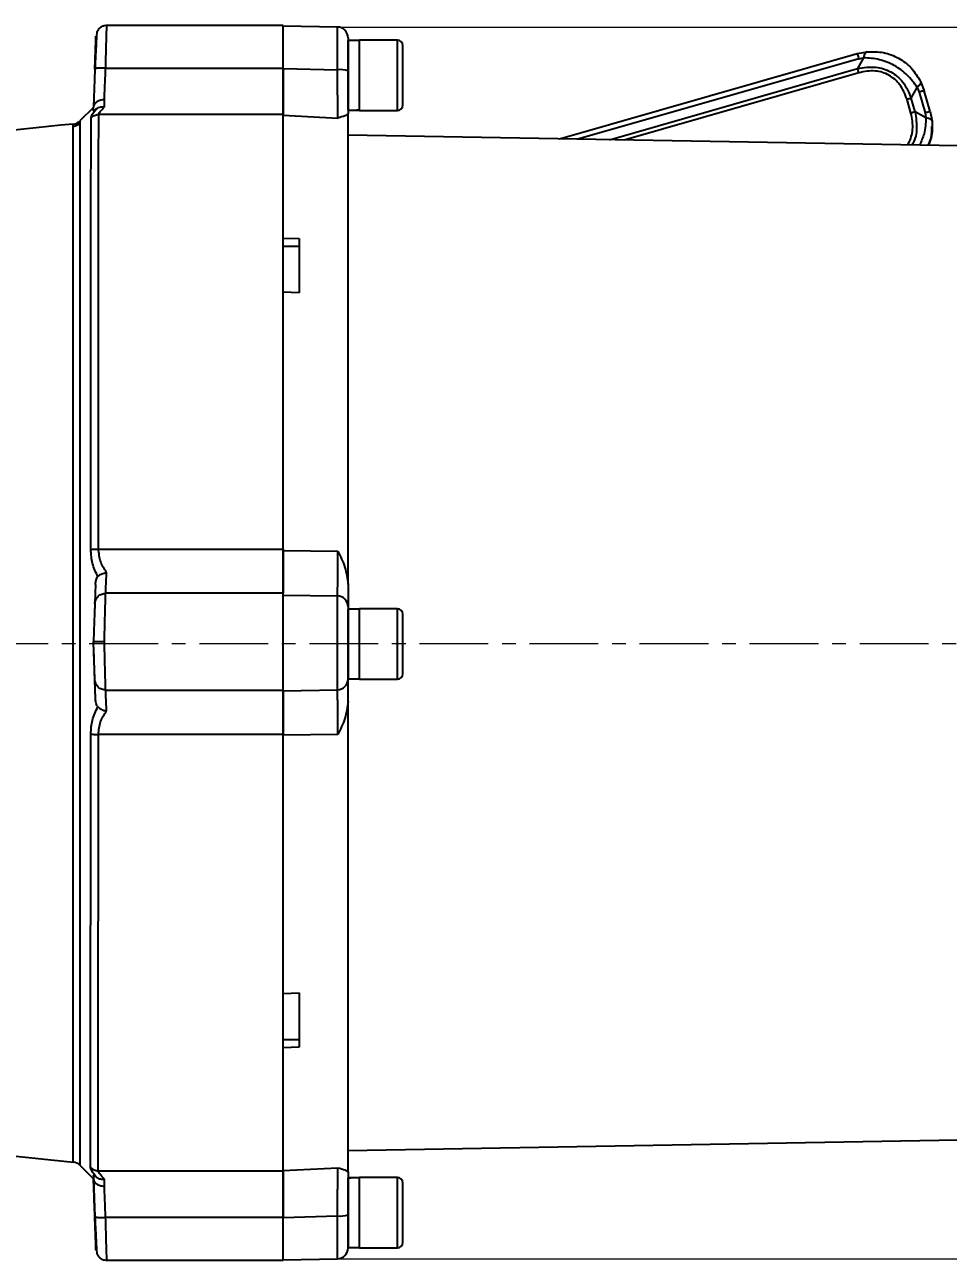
# Model space of a CAD drawing. Header units: millimetres. Extents: x 2126 to 3741, y 477 to 1658.
# Drawn here: x 3449.6 to 3620.1, y 1243.4 to 1471.5 of the extents above; entities that cross this region are included whole.
import ezdxf

# ---------------------------------------------------------------- set-up
doc = ezdxf.new("R2010")
doc.units = ezdxf.units.MM
doc.linetypes.add('CENTERX2', pattern=[20.32, 12.7, -2.54, 2.54, -2.54])
doc.layers.add('AM_5', color=3, linetype='Continuous', lineweight=25)
doc.styles.add('SLDTEXTSTYLE1', font='txt.shx', dxfattribs={"width": 0.7, "bigfont": 'gbcbig.shx'})
doc.dimstyles.new('SLDDIMSTYLE12$0', dxfattribs={"dimtxt": 12, "dimasz": 10, "dimexe": 0, "dimexo": 0.0625, "dimgap": 0.875, "dimtad": 1, "dimdec": 1, "dimlfac": 1.8, "dimrnd": 1e-09, "dimzin": 12, "dimdsep": 46, "dimtxsty": 'SLDTEXTSTYLE1', "dimcen": 0.09, "dimdle": 8.16, "dimclrd": 3, "dimclre": 3, "dimadec": 0, "dimazin": 3, "dimtfac": 1, "dimtdec": 1, "dimtofl": 0, "dimtmove": 0, "dimatfit": 3, "dimfxl": 0, "dimfrac": 2, "dimtolj": 1, "dimlwd": 5, "dimlwe": 5, "dimarcsym": 0})

# ---------------------------------------------------------------- blocks, each defined once
blk = doc.blocks.new('*D17')
at = {"layer": 'AM_5', "color": 3, "lineweight": 5, "transparency": 16777216}
blk.add_line((3507.42, 1471.1), (3694.98, 1471.1), dxfattribs=at)
at = {"layer": 'AM_5', "color": 3, "linetype": 'Continuous', "lineweight": 5, "transparency": 16777216}
for p, q in [((3694.98, 1461.1), (3694.98, 1253.67)), ((3507.42, 1243.67), (3694.98, 1243.67))]:
    blk.add_line(p, q, dxfattribs=at)
at = {"layer": 'AM_5', "color": 3, "transparency": 16777216}
for points in [[(3693.32, 1461.1), (3696.65, 1461.1), (3694.98, 1471.1)], [(3693.32, 1253.67), (3696.65, 1253.67), (3694.98, 1243.67)]]:
    blk.add_solid(points, dxfattribs=at)
at = {"layer": 'Defpoints', "color": 0, "transparency": 16777216}
for p in [(3507.36, 1471.1), (3507.36, 1243.67), (3694.98, 1243.67)]:
    blk.add_point(p, dxfattribs=at)
at = {"layer": 'AM_5', "color": 0, "transparency": 16777216, "insert": (3688.11, 1357.38), "char_height": 12, "attachment_point": 5, "rotation": 90, "style": 'SLDTEXTSTYLE1'}
blk.add_mtext('\\A1;230', dxfattribs=at)

msp = doc.modelspace()

# ---------------------------------------------------------------- linework, layer by layer
at = {"color": 7, "linetype": 'Continuous', "lineweight": 25}
for p, q in [((3497.322, 1471.384), (3464.78, 1471.384)), ((3507.357, 1471.099), (3497.322, 1471.275)), ((3507.357, 1463.205), (3507.357, 1471.099)), ((3511.422, 1468.619), (3509.322, 1468.619)), ((3509.322, 1455.739), (3509.322, 1468.619)), ((3518.422, 1468.679), (3511.422, 1468.679)), ((3511.422, 1455.679), (3511.422, 1468.679)), ((3511.422, 1455.854), (3511.422, 1468.596)), ((3518.422, 1455.679), (3518.422, 1468.679)), ((3548.371, 1450.443), (3603.328, 1466.201)), ((3603.604, 1465.246), (3551.77, 1450.383)), ((3603.328, 1466.201), (3605.135, 1466.543)), ((3604.507, 1465.417), (3603.4, 1463.424)), ((3603.604, 1465.246), (3604.507, 1465.417)), ((3462.636, 1463.379), (3462.569, 1463.337)), ((3464.567, 1463.52), (3497.322, 1463.52)), ((3497.322, 1463.455), (3507.357, 1463.205)), ((3557.568, 1450.282), (3603.4, 1463.424)), ((3603.62, 1462.656), (3560.301, 1450.234)), ((3615.03, 1461.058), (3615.697, 1459.344)), ((3613.295, 1457.939), (3614.402, 1459.932)), ((3614.011, 1455.439), (3613.295, 1457.939)), ((3614.402, 1459.932), (3614.736, 1459.075)), ((3614.736, 1459.075), (3615.838, 1455.23)), ((3616.8, 1455.499), (3615.697, 1459.344)), ((3462.322, 1456.259), (3459.818, 1453.753)), ((3462.322, 1455.665), (3462.322, 1456.282)), ((3464.322, 1456.359), (3464.322, 1457.669)), ((3511.422, 1455.679), (3518.422, 1455.679)), ((3613.242, 1455.22), (3612.526, 1457.719)), ((3497.322, 1454.928), (3463.276, 1454.929)), ((3497.322, 1454.804), (3507.426, 1454.287)), ((3616.01, 1454.327), (3614.011, 1455.439)), ((3615.838, 1455.23), (3616.01, 1454.327)), ((3616.8, 1455.499), (3617.142, 1453.693)), ((3638.848, 1448.863), (3509.322, 1451.125)), ((3617.187, 1452.737), (3617.187, 1452.744)), ((3497.322, 1432.133), (3500.322, 1432.022)), ((3500.322, 1430.599), (3497.322, 1430.599)), ((3500.322, 1422.027), (3497.322, 1422.138)), ((3463.241, 1374.716), (3497.321, 1374.716)), ((3497.321, 1374.412), (3507.426, 1374.293)), ((3497.321, 1366.542), (3464.565, 1366.542)), ((3497.321, 1366.21), (3507.356, 1366.061)), ((3507.356, 1348.708), (3507.356, 1366.061)), ((3511.421, 1363.619), (3509.321, 1363.619)), ((3509.321, 1350.739), (3509.321, 1363.619)), ((3518.421, 1363.679), (3511.421, 1363.679)), ((3511.421, 1350.679), (3511.421, 1363.679)), ((3511.421, 1350.739), (3511.421, 1363.619)), ((3518.421, 1350.679), (3518.421, 1363.679)), ((3462.321, 1357.624), (3462.321, 1357.596)), ((3509.321, 1350.739), (3511.421, 1350.739)), ((3511.421, 1350.679), (3518.421, 1350.679)), ((3464.565, 1348.681), (3497.321, 1348.681)), ((3497.321, 1348.558), (3507.356, 1348.708)), ((3497.321, 1340.469), (3463.227, 1340.469)), ((3507.426, 1340.475), (3497.321, 1340.356)), ((3497.321, 1292.63), (3500.321, 1292.742)), ((3500.321, 1282.746), (3497.321, 1282.635)), ((3497.321, 1277.461), (3497.321, 1282.635)), ((3497.438, 1284.17), (3500.321, 1284.17)), ((3509.321, 1263.644), (3638.847, 1265.904)), ((3458.573, 1261.528), (3458.573, 1261.528)), ((3459.795, 1260.955), (3462.326, 1258.421)), ((3459.799, 1260.951), (3462.321, 1258.427)), ((3459.799, 1260.951), (3459.8, 1260.95)), ((3463.192, 1259.913), (3497.321, 1259.913)), ((3497.321, 1259.965), (3507.425, 1260.481)), ((3462.321, 1259.055), (3462.321, 1258.451)), ((3462.321, 1258.431), (3462.321, 1258.451)), ((3462.321, 1258.407), (3462.321, 1258.428)), ((3462.321, 1258.427), (3462.321, 1258.427)), ((3462.321, 1258.427), (3462.321, 1258.427)), ((3462.321, 1258.401), (3462.321, 1258.407)), ((3509.321, 1258.504), (3509.321, 1258.619)), ((3509.321, 1245.739), (3509.321, 1258.504)), ((3518.421, 1258.679), (3511.421, 1258.679)), ((3511.421, 1252.179), (3511.421, 1258.679)), ((3511.421, 1245.739), (3511.421, 1258.617)), ((3518.421, 1252.179), (3518.421, 1258.679)), ((3462.565, 1251.461), (3462.632, 1251.421)), ((3497.321, 1251.287), (3464.563, 1251.287)), ((3497.321, 1251.314), (3507.356, 1251.564)), ((3507.356, 1243.669), (3507.356, 1251.564)), ((3511.421, 1245.679), (3511.421, 1252.179)), ((3518.421, 1245.679), (3518.421, 1252.179)), ((3509.321, 1245.739), (3511.421, 1245.739)), ((3511.421, 1245.679), (3518.421, 1245.679)), ((3464.777, 1243.385), (3497.321, 1243.384)), ((3497.321, 1243.494), (3507.356, 1243.669))]:
    msp.add_line(p, q, dxfattribs=at)
at = {"color": 1, "linetype": 'CENTERX2', "lineweight": 18}
msp.add_line((3034.821, 1357.277), (3673.038, 1357.277), dxfattribs=at)
at = {"color": 7, "linetype": 'Continuous', "lineweight": 25, "flags": 128}
msp.add_lwpolyline([(3464.321, 1257.083), (3464.321, 1257.263), (3464.321, 1257.437), (3464.321, 1257.607), (3464.321, 1257.772), (3464.321, 1257.932), (3464.321, 1258.086), (3464.321, 1258.236), (3464.321, 1258.38)], dxfattribs=at)
at = {"color": 7, "linetype": 'Continuous', "lineweight": 25}
for centre, radius, start, end in [((3507.322, 1469.1), 2, 359.99969, 88.99969), ((3518.422, 1467.679), 1, 359.99969, 89.99969), ((3507.838, 1457.876), 5.35, 73.89589, 95.15802), ((3518.422, 1456.679), 1, 269.99969, 359.99969), ((3458.402, 1455.165), 2, 275.4893, 315.06662), ((3521.432, 799.29), 656.897, 95.489386, 101.924805), ((3507.326, 1364.066), 1.995, 0.12453, 89.12989), ((3518.421, 1362.679), 1, 359.99969, 89.99969), ((3507.326, 1350.703), 1.995, 270.86948, 359.87485), ((3518.421, 1351.679), 1, 269.99969, 359.99969), ((3520.144, 1915.533), 656.897, 259.692209, 264.621686), ((3458.385, 1259.537), 2, 45.01628, 84.62182), ((3458.385, 1259.536), 2, 44.96902, 84.62197), ((3518.421, 1257.679), 1, 359.99969, 89.99969), ((3507.837, 1256.892), 5.35, 264.84135, 286.10349), ((3507.321, 1245.669), 2, 270.99969, 359.99969), ((3518.421, 1246.679), 1, 269.99969, 359.99969)]:
    msp.add_arc(centre, radius, start, end, dxfattribs=at)
for centre, major_axis, ratio, start_param, end_param in [((3509.322, 1462.179), (11.154, 0), 0.5773503, 4.712389, 4.9017857), ((3511.422, 1462.179), (11.154, 0), 0.5773503, 4.6181163, 4.712389), ((3462.444, 1353.881), (-3.458, 99.039), 0.0000745, 4.6429335, 4.7499054), ((3458.984, 1354.003), (-3.337, 95.576), 0.0000745, 3.1448209, 3.1516235), ((3509.321, 1252.179), (11.154, 0), 0.5773503, 1.4765235, 1.5707963), ((3511.421, 1252.179), (11.154, 0), 0.5773503, 1.5707963, 1.760193)]:
    msp.add_ellipse(centre, major_axis=major_axis, ratio=ratio, start_param=start_param, end_param=end_param, dxfattribs=at)
for points, knots in [([(3464.567, 1463.52), (3464.583, 1464.119), (3464.614, 1465.259), (3464.665, 1467.151), (3464.706, 1468.628), (3464.735, 1469.688), (3464.751, 1470.295), (3464.772, 1471.037), (3464.786, 1471.549), (3464.781, 1471.361), (3464.78, 1471.349)], [0, 0, 0, 0, 0.1406686, 0.2673929, 0.4783479, 0.5663563, 0.6529404, 0.7381007, 0.9838874, 1, 1, 1, 1]), ([(3462.946, 1470.179), (3462.93, 1470.053), (3462.898, 1469.803), (3462.814, 1468.232), (3462.713, 1466.034), (3462.639, 1464.262), (3462.602, 1463.381)], [0, 0, 0, 0, 0.254696, 0.5062842, 0.7546307, 1, 1, 1, 1]), ([(3462.67, 1466.222), (3462.68, 1466.491), (3462.716, 1467.535), (3462.751, 1468.532), (3462.778, 1469.306), (3462.78, 1469.377), (3462.781, 1469.419)], [0, 0, 0, 0, 0.1366129, 0.5304212, 0.7239462, 1, 1, 1, 1]), ([(3464.859, 1471.383), (3464.672, 1471.375), (3464.281, 1471.358), (3463.725, 1471.115), (3463.239, 1470.72), (3463.042, 1470.355), (3462.944, 1470.173)], [0, 0, 0, 0, 0.2333499, 0.484891, 0.744508, 1, 1, 1, 1]), ([(3497.322, 1463.52), (3497.322, 1464.582), (3497.322, 1466.708), (3497.322, 1469.277), (3497.322, 1471.045), (3497.322, 1471.269), (3497.322, 1471.381)], [0, 0, 0, 0, 0.25036608, 0.50073216, 0.75109823, 1, 1, 1, 1]), ([(3519.422, 1462.179), (3519.422, 1462.871), (3519.422, 1463.935), (3519.422, 1465.216), (3519.422, 1466.097), (3519.422, 1466.807), (3519.422, 1467.492), (3519.422, 1467.605), (3519.422, 1467.679)], [0, 0, 0, 0, 0.2394568, 0.3683607, 0.5, 0.6316393, 0.7605432, 1, 1, 1, 1]), ([(3462.569, 1463.308), (3462.594, 1464.048), (3462.631, 1465.102), (3462.661, 1465.966), (3462.67, 1466.222)], [0, 0, 0, 0, 0.7030079, 1, 1, 1, 1]), ([(3605.135, 1466.543), (3605.008, 1466.484), (3604.753, 1466.366), (3604.59, 1465.735), (3604.507, 1465.417)], [0, 0, 0, 0, 0.49686743, 1, 1, 1, 1]), ([(3614.402, 1459.932), (3613.83, 1460.733), (3612.703, 1462.31), (3610.219, 1464.071), (3607.415, 1465.239), (3605.483, 1465.358), (3604.507, 1465.417)], [0, 0, 0, 0, 0.25415722, 0.50001427, 0.74762575, 1, 1, 1, 1]), ([(3605.135, 1466.543), (3606.157, 1466.551), (3608.165, 1466.566), (3610.996, 1465.449), (3613.444, 1463.64), (3614.495, 1461.928), (3615.03, 1461.058)], [0, 0, 0, 0, 0.2543758, 0.4999836, 0.7457388, 1, 1, 1, 1]), ([(3462.569, 1463.337), (3462.55, 1462.816), (3462.515, 1461.8), (3462.465, 1460.378), (3462.397, 1458.431), (3462.353, 1457.186), (3462.322, 1456.3)], [0, 0, 0, 0, 0.1983107, 0.386023, 0.5632417, 1, 1, 1, 1]), ([(3464.567, 1463.52), (3464.316, 1463.525), (3463.931, 1463.533), (3463.466, 1463.518), (3463.146, 1463.496), (3462.891, 1463.465), (3462.687, 1463.427), (3462.653, 1463.395), (3462.636, 1463.379)], [0, 0, 0, 0, 0.2702959, 0.4157421, 0.5642569, 0.7127719, 0.8582187, 1, 1, 1, 1]), ([(3464.322, 1457.669), (3464.354, 1458.419), (3464.405, 1459.615), (3464.49, 1461.669), (3464.541, 1462.882), (3464.567, 1463.52)], [0, 0, 0, 0, 0.442556, 0.7070771, 1, 1, 1, 1]), ([(3497.322, 1454.804), (3497.322, 1455.085), (3497.322, 1455.647), (3497.322, 1457.665), (3497.322, 1460.314), (3497.322, 1462.407), (3497.322, 1463.455)], [0, 0, 0, 0, 0.2500466, 0.4994486, 0.7493959, 1, 1, 1, 1]), ([(3507.426, 1454.287), (3507.426, 1454.562), (3507.425, 1454.933), (3507.42, 1455.887), (3507.415, 1456.566), (3507.41, 1457.381), (3507.4, 1458.4), (3507.387, 1459.711), (3507.374, 1461.34), (3507.363, 1462.564), (3507.357, 1463.205)], [0, 0, 0, 0, 0.24428957, 0.32903605, 0.41448985, 0.50012501, 0.59799237, 0.71577027, 0.85107242, 1, 1, 1, 1]), ([(3509.322, 1463.016), (3509.322, 1462.257), (3509.322, 1460.742), (3509.322, 1458.613), (3509.322, 1456.656), (3509.322, 1455.592), (3509.322, 1455.058)], [0, 0, 0, 0, 0.2507669, 0.5000113, 0.749245, 1, 1, 1, 1]), ([(3603.4, 1463.424), (3604.52, 1463.606), (3606.605, 1463.945), (3609.598, 1462.971), (3612.027, 1460.952), (3612.85, 1458.995), (3613.295, 1457.939)], [0, 0, 0, 0, 0.2680966, 0.4988227, 0.7294637, 1, 1, 1, 1]), ([(3612.526, 1457.719), (3612.148, 1458.698), (3611.61, 1460.096), (3610.276, 1461.492), (3609.2, 1462.247), (3607.986, 1462.755), (3606.103, 1463.137), (3604.641, 1462.854), (3603.62, 1462.656)], [0, 0, 0, 0, 0.2715623, 0.3875926, 0.5011305, 0.6146375, 0.7308194, 1, 1, 1, 1]), ([(3519.422, 1456.679), (3519.422, 1456.752), (3519.422, 1456.865), (3519.422, 1457.551), (3519.422, 1458.261), (3519.422, 1459.142), (3519.422, 1460.423), (3519.422, 1461.487), (3519.422, 1462.179)], [0, 0, 0, 0, 0.2394568, 0.3683607, 0.5, 0.6316393, 0.7605432, 1, 1, 1, 1]), ([(3615.03, 1461.058), (3615.046, 1460.919), (3615.079, 1460.641), (3614.628, 1460.168), (3614.402, 1459.932)], [0, 0, 0, 0, 0.5000023, 1, 1, 1, 1]), ([(3461.861, 1454.351), (3461.901, 1454.513), (3461.986, 1454.854), (3462.509, 1455.554), (3462.782, 1455.919)], [0, 0, 0, 0, 0.4772622, 1, 1, 1, 1]), ([(3464.322, 1457.669), (3464.177, 1457.665), (3463.889, 1457.655), (3463.463, 1457.553), (3463.078, 1457.389), (3462.764, 1457.17), (3462.531, 1456.918), (3462.365, 1456.627), (3462.337, 1456.412), (3462.322, 1456.3)], [0, 0, 0, 0, 0.14037969, 0.27934696, 0.43421745, 0.57550646, 0.70514845, 0.84665009, 1, 1, 1, 1]), ([(3462.782, 1455.919), (3462.727, 1455.871), (3462.595, 1455.756), (3462.429, 1455.643), (3462.336, 1455.614), (3462.326, 1455.65), (3462.322, 1455.665)], [0, 0, 0, 0, 0.1458908, 0.3468199, 0.7287309, 1, 1, 1, 1]), ([(3462.782, 1455.919), (3462.879, 1455.996), (3463.079, 1456.153), (3463.442, 1456.296), (3463.861, 1456.382), (3464.155, 1456.368), (3464.322, 1456.359)], [0, 0, 0, 0, 0.2395315, 0.4944886, 0.7142619, 1, 1, 1, 1]), ([(3463.276, 1454.929), (3463.329, 1455.085), (3463.436, 1455.401), (3464.025, 1456.038), (3464.322, 1456.359)], [0, 0, 0, 0, 0.4963659, 1, 1, 1, 1]), ([(3459.824, 1453.308), (3459.645, 1453.157), (3459.286, 1452.856), (3458.824, 1452.769), (3458.593, 1452.726)], [0, 0, 0, 0, 0.4999289, 1, 1, 1, 1]), ([(3459.818, 1453.298), (3459.818, 1452.909), (3459.818, 1452.129), (3459.817, 1449.801), (3459.817, 1446.645), (3459.817, 1442.61), (3459.816, 1437.76), (3459.816, 1432.135), (3459.815, 1425.791), (3459.814, 1418.788), (3459.814, 1411.193), (3459.813, 1403.081), (3459.812, 1394.528), (3459.811, 1385.618), (3459.81, 1376.435), (3459.809, 1367.069), (3459.808, 1357.609), (3459.807, 1348.147), (3459.807, 1338.774), (3459.806, 1329.579), (3459.805, 1320.651), (3459.804, 1312.077), (3459.803, 1303.938), (3459.802, 1296.314), (3459.802, 1289.277), (3459.801, 1282.895), (3459.801, 1277.23), (3459.8, 1272.335), (3459.8, 1268.26), (3459.799, 1265.038), (3459.799, 1262.722), (3459.799, 1261.25), (3459.799, 1261.051), (3459.799, 1260.951)], [0, 0, 0, 0, 0.0319997, 0.0642664, 0.0965331, 0.1287997, 0.1610664, 0.1933331, 0.2255998, 0.2578664, 0.2901331, 0.3223998, 0.3546665, 0.3869332, 0.4191998, 0.4514665, 0.4837332, 0.5159999, 0.5482665, 0.5805332, 0.6127999, 0.6450666, 0.6773332, 0.7095999, 0.7418666, 0.7741333, 0.8063999, 0.8386666, 0.8709333, 0.9032, 0.9354666, 0.9677333, 1, 1, 1, 1]), ([(3459.818, 1453.743), (3459.818, 1453.748), (3459.818, 1453.752), (3459.818, 1453.301), (3459.818, 1453.298)], [0, 0, 0, 0, 0.9916131, 1, 1, 1, 1]), ([(3461.827, 1374.614), (3461.828, 1377.35), (3461.83, 1382.725), (3461.833, 1390.439), (3461.836, 1397.671), (3461.839, 1404.392), (3461.842, 1410.594), (3461.845, 1417.152), (3461.848, 1423.81), (3461.851, 1430.28), (3461.854, 1435.719), (3461.856, 1440.218), (3461.858, 1443.878), (3461.859, 1446.802), (3461.861, 1449.095), (3461.861, 1451.013), (3461.862, 1452.515), (3461.862, 1453.627), (3461.861, 1454.133), (3461.861, 1454.351)], [0, 0, 0, 0, 0.069544, 0.1366662, 0.2013664, 0.2636441, 0.3234991, 0.380931, 0.462516, 0.5386511, 0.6093347, 0.6745656, 0.7343428, 0.7886652, 0.8375319, 0.880942, 0.9303299, 0.9700165, 1, 1, 1, 1]), ([(3461.861, 1454.351), (3461.959, 1454.437), (3462.155, 1454.61), (3462.508, 1454.79), (3462.886, 1454.908), (3463.147, 1454.922), (3463.276, 1454.929)], [0, 0, 0, 0, 0.24911197, 0.50206826, 0.75396005, 1, 1, 1, 1]), ([(3463.241, 1374.716), (3463.243, 1377.673), (3463.245, 1383.521), (3463.249, 1391.946), (3463.252, 1399.926), (3463.255, 1408.205), (3463.259, 1416.568), (3463.262, 1424.741), (3463.265, 1431.906), (3463.268, 1438.066), (3463.27, 1443.239), (3463.272, 1447.469), (3463.274, 1450.787), (3463.275, 1453.32), (3463.275, 1454.4), (3463.276, 1454.929)], [0, 0, 0, 0, 0.0747451, 0.1478589, 0.2193413, 0.2891922, 0.3797685, 0.467446, 0.5522244, 0.6341035, 0.7130829, 0.7891626, 0.8623421, 0.9326213, 1, 1, 1, 1]), ([(3497.322, 1442.272), (3497.322, 1442.359), (3497.322, 1444.076), (3497.322, 1446.791), (3497.322, 1450.301), (3497.322, 1453.037), (3497.322, 1454.215), (3497.322, 1454.804)], [0, 0, 0, 0, 0.0131855, 0.2598891, 0.5065928, 0.7532964, 1, 1, 1, 1]), ([(3509.322, 1455.058), (3509.176, 1454.938), (3508.884, 1454.697), (3507.914, 1454.424), (3507.426, 1454.287)], [0, 0, 0, 0, 0.4975573, 1, 1, 1, 1]), ([(3612.556, 1449.322), (3612.637, 1449.433), (3612.974, 1449.894), (3613.331, 1450.857), (3613.731, 1452.731), (3613.443, 1454.196), (3613.242, 1455.22)], [0, 0, 0, 0, 0.0674485, 0.27954515, 0.49659605, 1, 1, 1, 1]), ([(3614.011, 1455.439), (3614.168, 1454.339), (3614.458, 1452.291), (3614.01, 1450.057), (3613.381, 1449.315), (3613.375, 1449.308)], [0, 0, 0, 0, 0.535438, 0.9957755, 1, 1, 1, 1]), ([(3616.01, 1454.327), (3615.965, 1453.339), (3615.886, 1451.612), (3615.131, 1449.981), (3614.807, 1449.283)], [0, 0, 0, 0, 0.5719725, 1, 1, 1, 1]), ([(3617.142, 1453.693), (3617.082, 1453.821), (3616.961, 1454.078), (3616.328, 1454.244), (3616.009, 1454.327)], [0, 0, 0, 0, 0.4968676, 1, 1, 1, 1]), ([(3617.142, 1453.693), (3617.184, 1452.662), (3617.246, 1451.124), (3616.641, 1449.718), (3616.442, 1449.254)], [0, 0, 0, 0, 0.6705708, 1, 1, 1, 1]), ([(3458.573, 1261.528), (3458.573, 1261.617), (3458.573, 1261.798), (3458.573, 1263.144), (3458.573, 1265.31), (3458.574, 1268.391), (3458.574, 1272.375), (3458.574, 1276.083), (3458.575, 1278.927), (3458.575, 1280.559), (3458.575, 1282.262), (3458.575, 1284.036), (3458.575, 1285.881), (3458.576, 1287.795), (3458.576, 1290.681), (3458.576, 1294.855), (3458.577, 1300.72), (3458.578, 1307.584), (3458.579, 1314.53), (3458.58, 1321.302), (3458.58, 1327.672), (3458.581, 1334.522), (3458.581, 1341.834), (3458.582, 1349.58), (3458.583, 1357.595), (3458.584, 1365.6), (3458.584, 1373.315), (3458.585, 1380.6), (3458.586, 1387.426), (3458.586, 1393.778), (3458.587, 1399.863), (3458.588, 1405.634), (3458.588, 1411.047), (3458.589, 1414.907), (3458.589, 1417.461), (3458.589, 1418.907), (3458.59, 1420.293), (3458.59, 1421.621), (3458.59, 1422.892), (3458.59, 1424.108), (3458.59, 1427.225), (3458.591, 1431.949), (3458.591, 1437.674), (3458.592, 1442.518), (3458.592, 1446.463), (3458.593, 1449.509), (3458.593, 1451.64), (3458.593, 1452.95), (3458.593, 1453.1), (3458.593, 1453.174)], [0, 0, 0, 0, 0.0296529, 0.0597596, 0.0903203, 0.121335, 0.1528036, 0.1847262, 0.1939339, 0.2031788, 0.2124607, 0.2217798, 0.231136, 0.2405293, 0.2499597, 0.2723294, 0.297237, 0.3246821, 0.3546643, 0.3760668, 0.3985975, 0.4222564, 0.4470433, 0.4729582, 0.5000012, 0.5269362, 0.5527631, 0.5774817, 0.6010919, 0.6235936, 0.6449867, 0.6676297, 0.6888821, 0.7087436, 0.7151195, 0.7213375, 0.7273978, 0.7333003, 0.739045, 0.7446319, 0.750061, 0.7827354, 0.8150007, 0.8468569, 0.878304, 0.9093419, 0.9399706, 0.97019, 1, 1, 1, 1]), ([(3616.444, 1449.254), (3616.649, 1449.714), (3617.142, 1450.821), (3617.108, 1452.034), (3617.088, 1452.743)], [0, 0, 0, 0, 0.4149051, 1, 1, 1, 1]), ([(3497.322, 1432.133), (3497.322, 1434.079), (3497.322, 1436.121), (3497.322, 1437.822), (3497.322, 1437.903)], [0, 0, 0, 0, 0.9523312, 1, 1, 1, 1]), ([(3497.322, 1422.051), (3497.322, 1423.314), (3497.322, 1426.329), (3497.322, 1429.029), (3497.322, 1430.599)], [0, 0, 0, 0, 0.41880945, 1, 1, 1, 1]), ([(3461.827, 1374.614), (3461.923, 1374.629), (3462.119, 1374.66), (3462.471, 1374.692), (3462.85, 1374.713), (3463.112, 1374.715), (3463.241, 1374.716)], [0, 0, 0, 0, 0.2475722, 0.5, 0.7524278, 1, 1, 1, 1]), ([(3463.132, 1369.652), (3462.753, 1370.412), (3462.016, 1371.887), (3461.889, 1373.723), (3461.827, 1374.614)], [0, 0, 0, 0, 0.5146876, 1, 1, 1, 1]), ([(3464.727, 1370.397), (3464.31, 1371.019), (3463.484, 1372.251), (3463.322, 1373.9), (3463.241, 1374.716)], [0, 0, 0, 0, 0.5050283, 1, 1, 1, 1]), ([(3497.321, 1366.21), (3497.321, 1366.436), (3497.321, 1366.889), (3497.321, 1368.767), (3497.321, 1371.312), (3497.321, 1373.378), (3497.321, 1374.412)], [0, 0, 0, 0, 0.25006523, 0.49944561, 0.74938637, 1, 1, 1, 1]), ([(3507.356, 1366.061), (3507.362, 1366.157), (3507.373, 1366.342), (3507.385, 1366.944), (3507.396, 1367.559), (3507.403, 1368.101), (3507.415, 1369.196), (3507.424, 1371.155), (3507.425, 1373.262), (3507.426, 1374.293)], [0, 0, 0, 0, 0.1490589, 0.284486, 0.365253, 0.4374072, 0.5004523, 0.7554674, 1, 1, 1, 1]), ([(3507.426, 1374.293), (3507.913, 1373.322), (3508.883, 1371.388), (3509.176, 1369.242), (3509.321, 1368.174)], [0, 0, 0, 0, 0.5024427, 1, 1, 1, 1]), ([(3462.691, 1368.193), (3462.712, 1368.463), (3462.743, 1368.867), (3462.907, 1369.344), (3463.038, 1369.558), (3463.117, 1369.638), (3463.132, 1369.652)], [0, 0, 0, 0, 0.5019977, 0.7519527, 0.9535485, 1, 1, 1, 1]), ([(3463.132, 1369.652), (3463.23, 1369.736), (3463.432, 1369.909), (3463.823, 1370.123), (3464.263, 1370.297), (3464.572, 1370.364), (3464.727, 1370.397)], [0, 0, 0, 0, 0.2386671, 0.4926942, 0.7442037, 1, 1, 1, 1]), ([(3464.565, 1366.542), (3464.57, 1366.652), (3464.58, 1366.876), (3464.614, 1367.678), (3464.661, 1368.82), (3464.705, 1369.865), (3464.727, 1370.397)], [0, 0, 0, 0, 0.2356127, 0.4808109, 0.7356041, 1, 1, 1, 1]), ([(3462.691, 1368.193), (3462.676, 1367.741), (3462.644, 1366.835), (3462.607, 1365.789), (3462.579, 1364.984), (3462.571, 1364.745), (3462.566, 1364.626)], [0, 0, 0, 0, 0.2423696, 0.4853152, 0.7431963, 1, 1, 1, 1]), ([(3509.321, 1368.174), (3509.321, 1367.621), (3509.321, 1366.519), (3509.321, 1365.3), (3509.321, 1364.413), (3509.321, 1364.185), (3509.321, 1364.07)], [0, 0, 0, 0, 0.250755, 0.4999887, 0.7492331, 1, 1, 1, 1]), ([(3462.566, 1364.626), (3462.56, 1364.433), (3462.546, 1364.047), (3462.488, 1362.387), (3462.41, 1360.176), (3462.351, 1358.475), (3462.321, 1357.624)], [0, 0, 0, 0, 0.2501088, 0.5000493, 0.7500207, 1, 1, 1, 1]), ([(3462.566, 1364.626), (3462.602, 1364.87), (3462.675, 1365.377), (3463.143, 1366.021), (3463.807, 1366.461), (3464.319, 1366.516), (3464.565, 1366.542)], [0, 0, 0, 0, 0.2409388, 0.5005407, 0.7598409, 1, 1, 1, 1]), ([(3464.323, 1357.628), (3464.343, 1358.374), (3464.377, 1359.628), (3464.433, 1361.681), (3464.491, 1363.831), (3464.545, 1365.822), (3464.559, 1366.307), (3464.565, 1366.542)], [0, 0, 0, 0, 0.17216565, 0.28957594, 0.50053694, 0.75812355, 1, 1, 1, 1]), ([(3497.321, 1353.179), (3497.321, 1353.59), (3497.321, 1354.904), (3497.321, 1357.648), (3497.321, 1360.879), (3497.321, 1363.698), (3497.321, 1365.803), (3497.321, 1366.296), (3497.321, 1366.542)], [0, 0, 0, 0, 0.0834594, 0.2667675, 0.4500756, 0.6333838, 0.8166919, 1, 1, 1, 1]), ([(3519.421, 1351.679), (3519.421, 1351.752), (3519.421, 1351.865), (3519.421, 1352.551), (3519.421, 1353.261), (3519.421, 1354.142), (3519.421, 1355.423), (3519.421, 1357.179), (3519.421, 1358.935), (3519.421, 1360.216), (3519.421, 1361.097), (3519.421, 1361.807), (3519.421, 1362.492), (3519.421, 1362.605), (3519.421, 1362.679)], [0, 0, 0, 0, 0.1197284, 0.1841803, 0.25, 0.3158197, 0.3802716, 0.5, 0.6197284, 0.6841803, 0.75, 0.8158197, 0.8802716, 1, 1, 1, 1]), ([(3462.321, 1357.624), (3462.341, 1357.624), (3462.374, 1357.626), (3462.592, 1357.627), (3462.86, 1357.627), (3463.206, 1357.627), (3463.686, 1357.627), (3464.072, 1357.627), (3464.323, 1357.628)], [0, 0, 0, 0, 0.2060336, 0.3367467, 0.4847907, 0.6326865, 0.7619928, 1, 1, 1, 1]), ([(3462.566, 1350.595), (3462.559, 1350.794), (3462.546, 1351.191), (3462.487, 1352.864), (3462.41, 1355.079), (3462.351, 1356.776), (3462.321, 1357.624)], [0, 0, 0, 0, 0.2517027, 0.5016332, 0.7507978, 1, 1, 1, 1]), ([(3464.565, 1348.681), (3464.558, 1348.921), (3464.545, 1349.418), (3464.491, 1351.428), (3464.433, 1353.586), (3464.376, 1355.634), (3464.343, 1356.885), (3464.323, 1357.628)], [0, 0, 0, 0, 0.2427621, 0.5013465, 0.7114494, 0.8284362, 1, 1, 1, 1]), ([(3464.565, 1348.681), (3464.319, 1348.707), (3463.807, 1348.761), (3463.143, 1349.201), (3462.675, 1349.845), (3462.602, 1350.351), (3462.566, 1350.595)], [0, 0, 0, 0, 0.2401596, 0.4994595, 0.7590609, 1, 1, 1, 1]), ([(3462.691, 1347.008), (3462.675, 1347.47), (3462.643, 1348.395), (3462.606, 1349.444), (3462.579, 1350.237), (3462.57, 1350.476), (3462.566, 1350.595)], [0, 0, 0, 0, 0.2474466, 0.4951672, 0.7474842, 1, 1, 1, 1]), ([(3509.321, 1346.595), (3509.321, 1347.147), (3509.321, 1348.249), (3509.321, 1349.468), (3509.321, 1350.355), (3509.321, 1350.584), (3509.321, 1350.698)], [0, 0, 0, 0, 0.250755, 0.4999887, 0.7492331, 1, 1, 1, 1]), ([(3464.727, 1344.809), (3464.704, 1345.341), (3464.661, 1346.387), (3464.614, 1347.532), (3464.579, 1348.34), (3464.57, 1348.569), (3464.565, 1348.681)], [0, 0, 0, 0, 0.26432, 0.5190878, 0.7643113, 1, 1, 1, 1]), ([(3497.321, 1340.356), (3497.321, 1341.388), (3497.321, 1343.45), (3497.321, 1345.994), (3497.321, 1347.876), (3497.321, 1348.331), (3497.321, 1348.558)], [0, 0, 0, 0, 0.2500466, 0.4994486, 0.7493959, 1, 1, 1, 1]), ([(3507.426, 1340.475), (3507.425, 1341.51), (3507.424, 1342.902), (3507.419, 1344.437), (3507.415, 1345.317), (3507.409, 1346.156), (3507.399, 1346.982), (3507.387, 1347.764), (3507.373, 1348.426), (3507.362, 1348.611), (3507.356, 1348.708)], [0, 0, 0, 0, 0.2442896, 0.329036, 0.4144898, 0.500125, 0.5979924, 0.7157703, 0.8510724, 1, 1, 1, 1]), ([(3463.13, 1345.555), (3463.067, 1345.631), (3462.918, 1345.811), (3462.747, 1346.32), (3462.713, 1346.74), (3462.691, 1347.008)], [0, 0, 0, 0, 0.2096697, 0.4969081, 1, 1, 1, 1]), ([(3509.321, 1346.595), (3509.176, 1345.527), (3508.883, 1343.38), (3507.913, 1341.447), (3507.426, 1340.475)], [0, 0, 0, 0, 0.49755733, 1, 1, 1, 1]), ([(3461.812, 1340.57), (3461.871, 1341.439), (3461.998, 1343.284), (3462.738, 1344.769), (3463.13, 1345.555)], [0, 0, 0, 0, 0.4710631, 1, 1, 1, 1]), ([(3463.13, 1345.555), (3463.219, 1345.478), (3463.402, 1345.32), (3463.74, 1345.127), (3464.18, 1344.932), (3464.516, 1344.857), (3464.727, 1344.809)], [0, 0, 0, 0, 0.2180112, 0.4512605, 0.6551007, 1, 1, 1, 1]), ([(3463.227, 1340.469), (3463.309, 1341.289), (3463.474, 1342.946), (3464.306, 1344.184), (3464.727, 1344.809)], [0, 0, 0, 0, 0.4949431, 1, 1, 1, 1]), ([(3461.777, 1260.491), (3461.778, 1261.032), (3461.778, 1262.137), (3461.779, 1264.71), (3461.781, 1268.068), (3461.783, 1272.332), (3461.785, 1277.531), (3461.787, 1283.705), (3461.791, 1290.869), (3461.794, 1299.022), (3461.798, 1307.348), (3461.801, 1315.577), (3461.804, 1323.498), (3461.808, 1331.851), (3461.811, 1337.643), (3461.812, 1340.57)], [0, 0, 0, 0, 0.0678553, 0.1385233, 0.2120041, 0.2882979, 0.3674046, 0.4493245, 0.5340576, 0.6216041, 0.7119641, 0.781597, 0.8528139, 0.9256148, 1, 1, 1, 1]), ([(3461.812, 1340.57), (3461.91, 1340.555), (3462.106, 1340.525), (3462.46, 1340.494), (3462.838, 1340.473), (3463.098, 1340.471), (3463.227, 1340.469)], [0, 0, 0, 0, 0.2497399, 0.5029105, 0.7545831, 1, 1, 1, 1]), ([(3463.192, 1259.913), (3463.193, 1260.453), (3463.193, 1261.556), (3463.194, 1264.123), (3463.196, 1267.475), (3463.198, 1271.738), (3463.2, 1276.944), (3463.203, 1283.136), (3463.206, 1290.332), (3463.209, 1298.534), (3463.213, 1306.922), (3463.216, 1315.22), (3463.219, 1323.216), (3463.223, 1331.655), (3463.225, 1337.51), (3463.227, 1340.469)], [0, 0, 0, 0, 0.067352, 0.1376094, 0.210772, 0.2868395, 0.3658117, 0.4476884, 0.5324692, 0.620154, 0.7107424, 0.7806056, 0.8521029, 0.9252344, 1, 1, 1, 1]), ([(3497.321, 1284.17), (3497.321, 1285.739), (3497.321, 1288.44), (3497.321, 1291.455), (3497.321, 1292.718)], [0, 0, 0, 0, 0.5811906, 1, 1, 1, 1]), ([(3497.321, 1259.965), (3497.321, 1260.552), (3497.321, 1261.726), (3497.321, 1264.49), (3497.321, 1267.821), (3497.321, 1270.617), (3497.321, 1271.968)], [0, 0, 0, 0, 0.2540651, 0.5081301, 0.7621952, 1, 1, 1, 1]), ([(3462.772, 1258.809), (3462.477, 1259.201), (3461.913, 1259.952), (3461.821, 1260.317), (3461.777, 1260.491)], [0, 0, 0, 0, 0.5227417, 1, 1, 1, 1]), ([(3461.777, 1260.491), (3461.874, 1260.406), (3462.07, 1260.233), (3462.422, 1260.053), (3462.801, 1259.935), (3463.063, 1259.921), (3463.192, 1259.913)], [0, 0, 0, 0, 0.2475715, 0.5, 0.7524285, 1, 1, 1, 1]), ([(3464.321, 1258.38), (3464.001, 1258.724), (3463.367, 1259.405), (3463.25, 1259.745), (3463.192, 1259.913)], [0, 0, 0, 0, 0.5038209, 1, 1, 1, 1]), ([(3497.321, 1251.314), (3497.321, 1252.359), (3497.321, 1254.448), (3497.321, 1257.096), (3497.321, 1259.118), (3497.321, 1259.682), (3497.321, 1259.965)], [0, 0, 0, 0, 0.2500652, 0.4994456, 0.7493864, 1, 1, 1, 1]), ([(3507.356, 1251.564), (3507.361, 1252.205), (3507.373, 1253.428), (3507.385, 1254.907), (3507.395, 1255.996), (3507.403, 1256.762), (3507.414, 1258.05), (3507.423, 1259.63), (3507.425, 1260.201), (3507.425, 1260.481)], [0, 0, 0, 0, 0.1490589, 0.284486, 0.365253, 0.4374072, 0.5004523, 0.7554674, 1, 1, 1, 1]), ([(3507.425, 1260.481), (3507.913, 1260.344), (3508.883, 1260.072), (3509.175, 1259.831), (3509.321, 1259.711)], [0, 0, 0, 0, 0.5024427, 1, 1, 1, 1]), ([(3509.321, 1259.711), (3509.321, 1259.177), (3509.321, 1258.112), (3509.321, 1256.155), (3509.321, 1254.027), (3509.321, 1252.512), (3509.321, 1251.752)], [0, 0, 0, 0, 0.250755, 0.4999887, 0.7492331, 1, 1, 1, 1]), ([(3462.321, 1259.055), (3462.334, 1259.08), (3462.353, 1259.116), (3462.516, 1259.019), (3462.643, 1258.923), (3462.739, 1258.838), (3462.772, 1258.809)], [0, 0, 0, 0, 0.5401867, 0.7445987, 0.9130344, 1, 1, 1, 1]), ([(3462.321, 1258.451), (3462.321, 1258.451), (3462.321, 1258.45), (3462.321, 1258.442), (3462.321, 1258.437), (3462.321, 1258.434)], [0, 0, 0, 0, 0.543353, 0.7777303, 1, 1, 1, 1]), ([(3462.321, 1258.434), (3462.354, 1258.263), (3462.42, 1257.915), (3462.862, 1257.465), (3463.406, 1257.208), (3463.915, 1257.096), (3464.185, 1257.088), (3464.321, 1257.083)], [0, 0, 0, 0, 0.23797151, 0.48374175, 0.73730528, 0.86766451, 1, 1, 1, 1]), ([(3462.321, 1258.434), (3462.331, 1258.157), (3462.35, 1257.603), (3462.382, 1256.683), (3462.426, 1255.434), (3462.486, 1253.71), (3462.537, 1252.24), (3462.565, 1251.461)], [0, 0, 0, 0, 0.144554, 0.2884649, 0.4330404, 0.6996445, 1, 1, 1, 1]), ([(3462.565, 1251.432), (3462.546, 1251.95), (3462.511, 1252.958), (3462.462, 1254.37), (3462.395, 1256.292), (3462.352, 1257.525), (3462.321, 1258.401)], [0, 0, 0, 0, 0.1994959, 0.3879677, 0.5656023, 1, 1, 1, 1]), ([(3462.772, 1258.809), (3462.87, 1258.733), (3463.07, 1258.577), (3463.433, 1258.438), (3463.853, 1258.353), (3464.15, 1258.37), (3464.321, 1258.38)], [0, 0, 0, 0, 0.24041229, 0.49413595, 0.70975194, 1, 1, 1, 1]), ([(3464.563, 1251.287), (3464.537, 1251.917), (3464.487, 1253.114), (3464.403, 1255.145), (3464.352, 1256.337), (3464.321, 1257.083)], [0, 0, 0, 0, 0.2929993, 0.5575399, 1, 1, 1, 1]), ([(3519.421, 1252.179), (3519.421, 1252.871), (3519.421, 1253.935), (3519.421, 1255.216), (3519.421, 1256.097), (3519.421, 1256.807), (3519.421, 1257.492), (3519.421, 1257.605), (3519.421, 1257.679)], [0, 0, 0, 0, 0.2394568, 0.3683607, 0.5, 0.6316393, 0.7605432, 1, 1, 1, 1]), ([(3462.565, 1251.461), (3462.59, 1250.72), (3462.627, 1249.666), (3462.657, 1248.803), (3462.666, 1248.547)], [0, 0, 0, 0, 0.7030079, 1, 1, 1, 1]), ([(3462.777, 1245.35), (3462.778, 1245.338), (3462.782, 1245.203), (3462.763, 1245.764), (3462.715, 1247.116), (3462.645, 1249.127), (3462.593, 1250.618), (3462.565, 1251.432)], [0, 0, 0, 0, 0.0250103, 0.2767599, 0.5516114, 0.7552959, 1, 1, 1, 1]), ([(3462.598, 1251.419), (3462.636, 1250.504), (3462.679, 1249.438), (3462.717, 1248.615), (3462.722, 1248.499)], [0, 0, 0, 0, 0.8585954, 1, 1, 1, 1]), ([(3462.632, 1251.421), (3462.649, 1251.406), (3462.683, 1251.375), (3462.887, 1251.338), (3463.142, 1251.308), (3463.463, 1251.288), (3463.927, 1251.273), (3464.313, 1251.282), (3464.563, 1251.287)], [0, 0, 0, 0, 0.14182274, 0.28726286, 0.43577111, 0.58427906, 0.72971833, 1, 1, 1, 1]), ([(3464.777, 1243.385), (3464.774, 1243.495), (3464.768, 1243.721), (3464.723, 1245.413), (3464.666, 1247.471), (3464.613, 1249.457), (3464.58, 1250.656), (3464.563, 1251.287)], [0, 0, 0, 0, 0.24257233, 0.49659086, 0.71867262, 0.85202696, 1, 1, 1, 1]), ([(3519.421, 1246.679), (3519.421, 1246.752), (3519.421, 1246.865), (3519.421, 1247.551), (3519.421, 1248.261), (3519.421, 1249.142), (3519.421, 1250.423), (3519.421, 1251.487), (3519.421, 1252.179)], [0, 0, 0, 0, 0.2394568, 0.3683607, 0.5, 0.6316393, 0.7605432, 1, 1, 1, 1]), ([(3462.666, 1248.547), (3462.676, 1248.278), (3462.712, 1247.234), (3462.747, 1246.237), (3462.774, 1245.463), (3462.776, 1245.392), (3462.777, 1245.35)], [0, 0, 0, 0, 0.1366127, 0.5304205, 0.7239453, 1, 1, 1, 1]), ([(3462.722, 1248.499), (3462.751, 1247.859), (3462.814, 1246.446), (3462.891, 1244.993), (3462.922, 1244.733), (3462.937, 1244.601)], [0, 0, 0, 0, 0.291344, 0.6435661, 1, 1, 1, 1]), ([(3462.94, 1244.596), (3463.038, 1244.414), (3463.235, 1244.048), (3463.721, 1243.653), (3464.277, 1243.411), (3464.668, 1243.394), (3464.855, 1243.386)], [0, 0, 0, 0, 0.255492, 0.515109, 0.7666501, 1, 1, 1, 1])]:
    msp.add_open_spline(points, degree=3, knots=knots, dxfattribs=at)
for points in [[(3497.322, 1463.455), (3497.322, 1464.509), (3497.322, 1466.616), (3497.322, 1469.17), (3497.322, 1470.934), (3497.322, 1471.161), (3497.322, 1471.275)], [(3509.322, 1469.1), (3509.322, 1469.011), (3509.322, 1468.833), (3509.322, 1467.453), (3509.322, 1465.462), (3509.322, 1463.832), (3509.322, 1463.016)], [(3603.328, 1466.201), (3603.341, 1466.159), (3603.365, 1466.075), (3603.524, 1465.522), (3603.604, 1465.246)], [(3497.322, 1463.52), (3497.322, 1462.479), (3497.322, 1460.398), (3497.322, 1457.768), (3497.322, 1455.762), (3497.322, 1455.206), (3497.322, 1454.928)], [(3603.62, 1462.656), (3603.599, 1462.73), (3603.556, 1462.878), (3603.496, 1463.089), (3603.442, 1463.278), (3603.414, 1463.375), (3603.4, 1463.424)], [(3613.295, 1457.939), (3613.246, 1457.925), (3613.149, 1457.897), (3612.959, 1457.843), (3612.749, 1457.783), (3612.6, 1457.74), (3612.526, 1457.719)], [(3615.697, 1459.344), (3615.654, 1459.333), (3615.568, 1459.311), (3615.013, 1459.154), (3614.736, 1459.075)], [(3497.321, 1374.716), (3497.321, 1378.01), (3497.321, 1384.599), (3497.321, 1394.151), (3497.322, 1403.335), (3497.322, 1412.038), (3497.322, 1420.174), (3497.322, 1427.659), (3497.322, 1434.414), (3497.322, 1440.369), (3497.322, 1445.467), (3497.322, 1449.632), (3497.322, 1452.912), (3497.322, 1454.256), (3497.322, 1454.928)], [(3509.321, 1368.174), (3509.321, 1371.825), (3509.321, 1379.129), (3509.321, 1389.772), (3509.322, 1400.015), (3509.322, 1409.716), (3509.322, 1418.755), (3509.322, 1427.017), (3509.322, 1434.398), (3509.322, 1440.803), (3509.322, 1446.158), (3509.322, 1450.366), (3509.322, 1453.486), (3509.322, 1454.534), (3509.322, 1455.058)], [(3614.011, 1455.439), (3613.963, 1455.426), (3613.866, 1455.398), (3613.676, 1455.344), (3613.465, 1455.284), (3613.317, 1455.241), (3613.242, 1455.22)], [(3616.8, 1455.499), (3616.756, 1455.488), (3616.67, 1455.466), (3616.116, 1455.309), (3615.838, 1455.23)], [(3500.322, 1432.022), (3500.322, 1430.446), (3500.322, 1427.293), (3500.322, 1423.782), (3500.322, 1422.027)], [(3497.321, 1374.412), (3497.321, 1377.326), (3497.321, 1383.154), (3497.321, 1391.648), (3497.322, 1399.877), (3497.322, 1407.748), (3497.322, 1415.249), (3497.322, 1419.842), (3497.322, 1422.138)], [(3497.321, 1374.716), (3497.321, 1373.688), (3497.321, 1371.633), (3497.321, 1369.099), (3497.321, 1367.221), (3497.321, 1366.768), (3497.321, 1366.542)], [(3497.321, 1357.384), (3497.321, 1358.455), (3497.321, 1360.595), (3497.321, 1363.457), (3497.321, 1364.657), (3497.321, 1365.257)], [(3509.321, 1364.07), (3509.321, 1363.903), (3509.321, 1363.571), (3509.321, 1361.997), (3509.321, 1359.866), (3509.321, 1357.384), (3509.321, 1354.903), (3509.321, 1352.772), (3509.321, 1351.198), (3509.321, 1350.865), (3509.321, 1350.698)], [(3497.321, 1348.558), (3497.321, 1348.801), (3497.321, 1349.285), (3497.321, 1351.372), (3497.321, 1354.158), (3497.321, 1356.309), (3497.321, 1357.384)], [(3497.321, 1348.681), (3497.321, 1348.45), (3497.321, 1347.987), (3497.321, 1346.098), (3497.321, 1343.556), (3497.321, 1341.498), (3497.321, 1340.469)], [(3509.321, 1259.711), (3509.321, 1260.235), (3509.321, 1261.283), (3509.321, 1264.402), (3509.321, 1268.61), (3509.321, 1273.966), (3509.321, 1280.37), (3509.321, 1287.752), (3509.321, 1296.014), (3509.321, 1305.053), (3509.321, 1314.754), (3509.321, 1324.997), (3509.321, 1335.64), (3509.321, 1342.943), (3509.321, 1346.595)], [(3497.321, 1259.913), (3497.321, 1260.6), (3497.321, 1261.972), (3497.321, 1265.293), (3497.321, 1269.497), (3497.321, 1274.633), (3497.321, 1280.622), (3497.321, 1287.409), (3497.321, 1294.923), (3497.321, 1303.085), (3497.321, 1311.81), (3497.321, 1321.011), (3497.321, 1330.578), (3497.321, 1337.172), (3497.321, 1340.469)], [(3497.321, 1292.63), (3497.321, 1294.927), (3497.321, 1299.52), (3497.321, 1307.02), (3497.321, 1314.891), (3497.321, 1323.12), (3497.321, 1331.615), (3497.321, 1337.442), (3497.321, 1340.356)], [(3500.321, 1292.742), (3500.321, 1290.986), (3500.321, 1287.475), (3500.321, 1284.323), (3500.321, 1282.746)], [(3497.321, 1259.913), (3497.321, 1259.631), (3497.321, 1259.066), (3497.321, 1257.05), (3497.321, 1254.412), (3497.321, 1252.329), (3497.321, 1251.287)], [(3497.321, 1243.494), (3497.321, 1243.607), (3497.321, 1243.834), (3497.321, 1245.598), (3497.321, 1248.152), (3497.321, 1250.26), (3497.321, 1251.314)], [(3497.321, 1243.384), (3497.321, 1243.501), (3497.321, 1243.734), (3497.321, 1245.518), (3497.321, 1248.096), (3497.321, 1250.223), (3497.321, 1251.287)], [(3509.321, 1251.752), (3509.321, 1250.937), (3509.321, 1249.307), (3509.321, 1247.315), (3509.321, 1245.936), (3509.321, 1245.758), (3509.321, 1245.669)]]:
    msp.add_open_spline(points, degree=3, dxfattribs=at)

# ---------------------------------------------------------------- dimensions: what is measured, and where the dimension line sits
at = {"layer": 'AM_5'}
dim = msp.add_linear_dim(base=(3694.983, 1243.669), p1=(3507.357, 1471.099), p2=(3507.356, 1243.669), angle=90, text='230', dimstyle='SLDDIMSTYLE12$0', override={"dimlfac": 1, "dimpost": ''}, dxfattribs=at)
dim.commit()
dim.dimension.update_dxf_attribs({"geometry": '*D17', "text_midpoint": (3688.108, 1357.384)})

doc.saveas('drawing.dxf')
